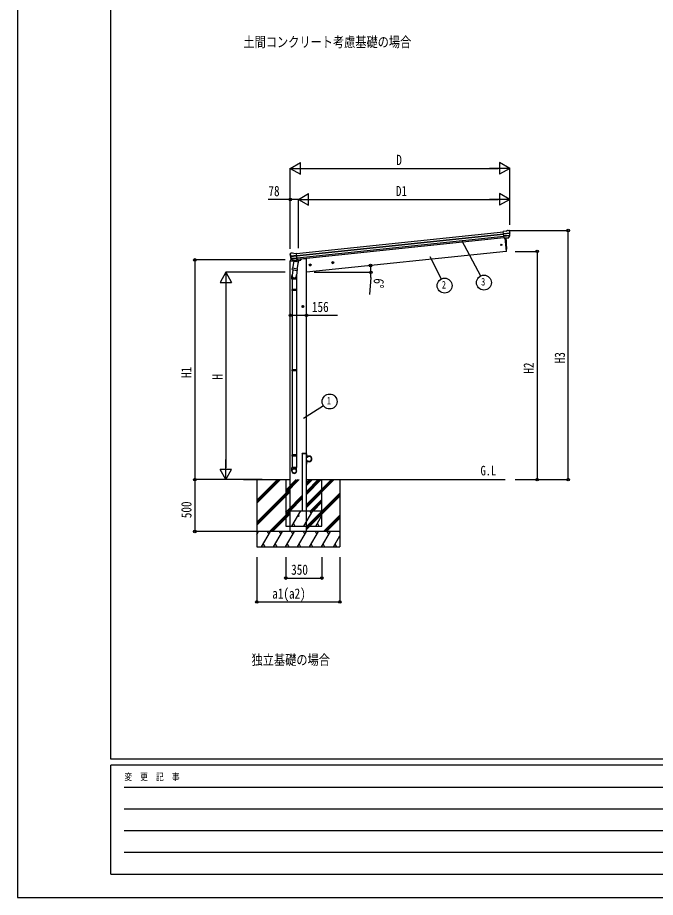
# Model space of a CAD drawing. Units: millimetres, scale not verified. Extents: x -12615 to 12615, y -8910 to 8910.
# Drawn here: x -12615 to -6459, y -8910 to -421 of the extents above; entities that cross this region are included whole.
import ezdxf
from ezdxf.enums import TextEntityAlignment as Align

# ---------------------------------------------------------------- set-up
doc = ezdxf.new("R2010")
doc.units = ezdxf.units.MM
doc.header["$LTSCALE"] = 40
for name, color, linetype in [('0-2_USER1', 3, 'Continuous'), ('0-4_YKK_13', 4, 'Continuous'), ('0-5_YKK_A1', 4, 'Continuous'), ('0-6_YKK_D', 6, 'Continuous'), ('0-7_YKK_ZWAK', 7, 'Continuous')]:
    doc.layers.add(name, color=color, linetype=linetype)
doc.styles.add('ＭＳ ゴシック', font='')
doc.styles.get('ＭＳ ゴシック').set_extended_font_data('MS Gothic')

msp = doc.modelspace()

# ---------------------------------------------------------------- linework, layer by layer
at = {"layer": '0-4_YKK_13'}
for p, q in [((-7900.34, -2482.11), (-7926.86, -2484.9)), ((-7920.08, -2549.45), (-7926.86, -2484.9)), ((-7924.7, -2505.43), (-7864.96, -2499.15)), ((-7864.48, -2505.02), (-7924.09, -2511.28)), ((-7865.32, -2521.77), (-7922.35, -2527.77)), ((-7866.71, -2526.43), (-7921.89, -2532.23)), ((-7876.72, -2544.67), (-7920.1, -2549.23)), ((-7909.86, -2548.47), (-7884.53, -2545.81)), ((-7884.53, -2545.81), (-7884.27, -2545.69)), ((-7884.27, -2545.69), (-7876.58, -2544.88)), ((-7875.27, -2543.01), (-7865.82, -2524.71)), ((-7874.22, -2543.44), (-7864.1, -2525.18)), ((-7874.02, -2473.31), (-7874.02, -2473.31)), ((-7870.36, -2474.4), (-7870.36, -2474.4)), ((-7870.36, -2474.4), (-7866.04, -2477.9)), ((-7866.04, -2477.9), (-7865.18, -2478.6)), ((-7863.79, -2482.29), (-7864.1, -2480.44)), ((-7920.08, -2549.45), (-7910.13, -2548.41)), ((-7913.19, -2548.73), (-7899.8, -2676.12)), ((-7910.13, -2548.41), (-7909.86, -2548.47)), ((-9985.18, -2705.26), (-9985.26, -2703.39)), ((-9983.9, -2700.49), (-9984.59, -2701.36)), ((-9980.4, -2696.18), (-9983.9, -2700.49)), ((-9920.79, -2715.23), (-9980.53, -2721.51)), ((-9980.4, -2696.18), (-9980.4, -2696.17)), ((-9977.04, -2694.35), (-9977.04, -2694.35)), ((-9949.47, -2697.49), (-9922.95, -2694.7)), ((-9916.16, -2759.25), (-9922.95, -2694.7)), ((-7899.8, -2676.12), (-7897.75, -2675.83)), ((-9984.89, -2763.85), (-9985.79, -2770.68)), ((-9985.79, -2770.68), (-9952.06, -2767.14)), ((-9965.38, -2759.49), (-9982.23, -2761.26)), ((-9979.78, -2727.35), (-9920.17, -2721.08)), ((-9962.27, -2762.9), (-9975.96, -2747.15)), ((-9975.47, -2743.56), (-9918.44, -2737.57)), ((-9961.33, -2762.27), (-9974.37, -2746.33)), ((-9973.15, -2747.83), (-9917.97, -2742.03)), ((-9948.83, -2772.19), (-9962.19, -2837.84)), ((-9951.96, -2763.01), (-9959.66, -2763.82)), ((-9959.56, -2763.58), (-9916.18, -2759.02)), ((-9958.81, -2763.83), (-9957.25, -2763.66)), ((-9957.25, -2763.66), (-9919.71, -2759.72)), ((-9955.45, -2764.13), (-9955.6, -2764.85)), ((-9954.99, -2765.98), (-9930.24, -2775.73)), ((-9951.69, -2763.08), (-9951.96, -2763.01)), ((-9926.36, -2760.41), (-9951.69, -2763.08)), ((-9903.95, -2781.32), (-9948.83, -2772.19)), ((-9946.65, -2769.27), (-9947.31, -2772.5)), ((-9925.85, -2760.75), (-9928.76, -2775.1)), ((-9926.11, -2760.3), (-9926.36, -2760.41)), ((-9916.16, -2759.25), (-9926.11, -2760.3)), ((-9919.71, -2759.72), (-9918.14, -2759.55)), ((-9917.31, -2846.97), (-9903.95, -2781.32)), ((-9916.33, -2757.67), (-9915.4, -2757.86)), ((-9915.4, -2757.86), (-9904.2, -2774.78)), ((-9912.04, -2762.93), (-9882.78, -2759.86)), ((-9904.2, -2774.78), (-9905.47, -2781.01)), ((-9877.92, -2752.31), (-9878.34, -2755.54)), ((-9959.78, -2853.13), (-9965.34, -2908.85)), ((-9964.66, -2850.09), (-9962.17, -2837.85)), ((-9964.45, -2851.49), (-9964.45, -2851.49)), ((-9963.12, -2852.45), (-9922.16, -2860.78)), ((-9917.31, -2846.97), (-9962.19, -2837.84)), ((-9916.87, -2844.84), (-9923.52, -2912.58)), ((-9917.32, -2846.97), (-9919.86, -2859.44)), ((-9967.49, -2946.01), (-9967.49, -2911.66)), ((-9921.49, -2946.01), (-9967.49, -2946.01)), ((-9965.49, -2946.01), (-9965.49, -3042.76)), ((-9923.49, -2946.01), (-9923.49, -3042.76)), ((-9921.49, -2911.36), (-9921.49, -2946.01)), ((-9967.49, -3044.76), (-9966.49, -3042.76)), ((-9921.49, -3044.76), (-9967.49, -3044.76)), ((-9921.49, -3052.76), (-9967.49, -3052.76)), ((-9922.49, -3042.76), (-9966.49, -3042.76)), ((-9922.49, -3054.76), (-9966.49, -3054.76)), ((-9965.49, -3054.76), (-9965.49, -3818.64)), ((-9923.49, -3054.76), (-9923.49, -3818.64)), ((-9921.49, -3044.76), (-9922.49, -3042.76)), ((-9921.49, -3052.76), (-9922.49, -3054.76)), ((-9921.49, -3044.76), (-9921.49, -3052.76)), ((-9967.49, -3820.64), (-9966.49, -3818.64)), ((-9922.49, -3818.64), (-9966.49, -3818.64)), ((-9921.49, -3820.64), (-9922.49, -3818.64)), ((-9921.49, -3820.64), (-9967.49, -3820.64)), ((-9921.49, -3828.64), (-9967.49, -3828.64)), ((-9922.49, -3830.64), (-9966.49, -3830.64)), ((-9965.49, -3830.64), (-9965.49, -4639.13)), ((-9923.49, -3830.64), (-9923.49, -4639.13)), ((-9921.49, -3828.64), (-9922.49, -3830.64)), ((-9921.49, -3820.64), (-9921.49, -3828.64)), ((-9967.49, -4641.13), (-9966.49, -4639.13)), ((-9921.49, -4641.13), (-9967.49, -4641.13)), ((-9921.49, -4649.13), (-9967.49, -4649.13)), ((-9922.49, -4639.13), (-9966.49, -4639.13)), ((-9922.49, -4651.13), (-9966.49, -4651.13)), ((-9965.49, -4651.13), (-9965.49, -4761.13)), ((-9923.49, -4651.13), (-9923.49, -4761.13)), ((-9921.49, -4641.13), (-9922.49, -4639.13)), ((-9921.49, -4649.13), (-9922.49, -4651.13)), ((-9921.49, -4641.13), (-9921.49, -4649.13)), ((-9867.44, -4628.69), (-9867.34, -4626.64)), ((-9826.84, -4628.69), (-9867.44, -4628.69)), ((-9827.95, -4625.69), (-9866.34, -4625.69)), ((-9827.14, -4628.69), (-9825.14, -4628.69)), ((-9827.14, -4628.69), (-9827.14, -4651.39)), ((-9826.84, -4628.69), (-9826.95, -4626.64)), ((-9825.14, -4651.39), (-9825.14, -4628.69)), ((-9802.14, -4651.39), (-9825.14, -4651.39)), ((-9825.14, -4653.39), (-9802.14, -4653.39)), ((-9827.14, -4728.69), (-9827.14, -4705.99)), ((-9827.14, -4728.69), (-9825.14, -4728.69)), ((-9825.14, -4703.99), (-9802.14, -4703.99)), ((-9825.14, -4705.99), (-9825.14, -4728.69)), ((-9802.14, -4705.99), (-9825.14, -4705.99)), ((-9967.49, -4795.28), (-9967.49, -4761.13)), ((-9921.49, -4761.13), (-9967.49, -4761.13)), ((-9921.49, -4795.28), (-9921.49, -4761.13))]:
    msp.add_line(p, q, dxfattribs=at)
for points in [[(-7900.34, -2482.11), (-7888.74, -2475.14), (-7888.74, -2475.14)], [(-7887.51, -2474.73), (-7887.51, -2474.73), (-7874.02, -2473.31)], [(-9963.55, -2692.93), (-9963.55, -2692.93), (-9977.04, -2694.35)], [(-9949.47, -2697.49), (-9962.26, -2693.08), (-9962.26, -2693.08)], [(-9967.49, -3044.76), (-9967.49, -3052.76), (-9966.49, -3054.76)], [(-9967.49, -3820.64), (-9967.49, -3828.64), (-9966.49, -3830.64)], [(-9967.49, -4641.13), (-9967.49, -4649.13), (-9966.49, -4651.13)]]:
    msp.add_lwpolyline(points, dxfattribs=at)
for centre, radius in [((-7946.6, -2613.57), 6.5), ((-9904.89, -5228.63), 5)]:
    msp.add_circle(centre, radius, dxfattribs=at)
for centre, radius, start, end in [((-7887.19, -2477.72), 3, 96.02369, 120.97631), ((-7876.84, -2541.99), 2.99, 285.2717, 331.00739), ((-7873.5, -2478.29), 5, 51.04426, 95.95574), ((-8057.34, -2503.94), 192.44, 1.4271, 6.57578), ((-7868.49, -2523.34), 3, 332.69111, 354.20009), ((-8064.68, -2503.41), 200.2, 354.20009, 359.53883), ((-7819.69, -2497.04), 45.32, 182.67122, 185.64518), ((-7864.3, -2506.36), 1.35, 95.1605, 97.91927), ((-7861.69, -2504.8), 2.74, 179.02151, 184.43412), ((-7866.72, -2523.73), 3, 331, 354.13916), ((-8064.68, -2503.41), 202, 354.13916, 6), ((-8794.41, -2635.91), 900, 357.63919, 5.64986), ((-9784.29, -2684.15), 202, 186, 197.86084), ((-9791.35, -2686.2), 192.44, 185.42422, 190.5729), ((-9976.51, -2699.32), 5, 96.04426, 140.95574), ((-9963.24, -2695.92), 3, 71.02369, 95.97631), ((-7898.17, -2672.86), 3, 278, 357.63919), ((-9981.92, -2764.24), 3, 96, 172.5), ((-10025.25, -2728.85), 45.32, 6.35482, 9.32878), ((-9982.55, -2727.71), 2.74, 7.56588, 12.97849), ((-9979.68, -2728.69), 1.35, 94.08073, 96.8395), ((-9784.29, -2684.15), 200.2, 192.46117, 197.79991), ((-9973.7, -2745.18), 3, 197.86084, 221), ((-9972.05, -2744.43), 3, 197.79991, 219.30889), ((-9960.01, -2760.94), 2.99, 220.99261, 266.7283), ((-9958.86, -2763.33), 0.5, 240.73754, 276), ((-9955.94, -2764.03), 0.5, 348.5, 96), ((-9954.62, -2765.05), 1, 168.5, 248.5), ((-9929.76, -2774.82), 1.03, 242.53897, 344.46569), ((-9925.26, -2760.91), 0.604, 93.09842, 164.70595), ((-9918.19, -2759.05), 0.5, 276, 311.26246), ((-9883.3, -2754.88), 5, 276, 352.5), ((-9962.76, -2850.52), 1.95, 167.54017, 209.97766), ((-9962.72, -2850.49), 2, 209.90962, 258.5), ((-9921.76, -2858.82), 2, 258.5, 341.96843), ((-9937.49, -2911.66), 30, 177.45142, 180), ((-9866.34, -4626.69), 1, 90, 176.99994), ((-9827.95, -4626.69), 1, 3.00011, 90), ((-9825.14, -4651.39), 2, 180, 270), ((-9802.14, -4678.69), 27.3, 270, 90), ((-9802.14, -4678.69), 25.3, 270, 90), ((-9825.14, -4705.99), 2, 90, 180)]:
    msp.add_arc(centre, radius, start, end, dxfattribs=at)
for centre, major_axis, ratio, start_param, end_param in [((-7877.04, -2541.69), (-0.11, 3), 0.642905, 3.2459383, 4.203928), ((-7876.9, -2541.89), (1.66, -2.51), 0.997631, 5.8041905, 5.8929484), ((-7876.97, -2541.79), (3.53, -2.11), 0.650902, 5.2561448, 5.3289554), ((-7874.6, -2541.44), (1.08, 3.13), 0.040856, 2.1135035, 2.1416249), ((-7866.05, -2481.9), (-0.87, 5.91), 0.020485, 0.671432, 1.5691306), ((-7871.44, -2477.38), (5.88, -1.31), 0.24881, 0.460585, 0.4641038), ((-7867.06, -2480.93), (-2.34, 1.9), 0.995767, 3.9859716, 4.712389), ((-8062.37, -2525.36), (-20.92, 199.05), 0.994373, 4.7113789, 4.7277536), ((-9982.26, -2703.24), (1.9, 2.34), 0.995767, 1.5707963, 2.2972137), ((-9978.72, -2698.86), (-5.48, -2.51), 0.24881, 5.8190815, 5.8226003), ((-9983.05, -2704.4), (-0.38, 5.97), 0.020485, 4.7140547, 5.6117533), ((-9781.98, -2706.09), (-20.92, 199.05), 0.994373, 1.5554317, 1.5718064), ((-9962.31, -2760.86), (-1.71, 2.84), 0.040856, 4.1415604, 4.1696818), ((-9959.87, -2760.61), (-0.51, 2.96), 0.642905, 2.0792573, 3.037247), ((-9959.92, -2760.71), (-3.02, -2.79), 0.650902, 0.9542299, 1.0270405), ((-9959.96, -2760.83), (-1.1, -2.8), 0.997631, 0.3902369, 0.4789948), ((-9944.49, -2911.36), (23, 0), 0.996195, 2.621936, 6.6074797), ((-9944.49, -2911.36), (21, 0), 0.996195, 3.0215498, 6.2247991), ((-9944.49, -4793.53), (-23, 0), 0.996195, 3.1415927, 6.2831853), ((-9944.49, -4795.28), (-23, 0), 0.996195, 3.1415927, 6.2831853), ((-9944.49, -4795.28), (0, -23.43), 0.981806, 4.712389, 7.8539816)]:
    msp.add_ellipse(centre, major_axis=major_axis, ratio=ratio, start_param=start_param, end_param=end_param, dxfattribs=at)
msp.add_ellipse((-9944.49, -4795.28), major_axis=(21, 0), ratio=0.996195, dxfattribs=at)
at = {"layer": '0-5_YKK_A1'}
for p, q in [((-9922.74, -2696.69), (-7926.65, -2486.89)), ((-9920.75, -2715.58), (-7924.67, -2505.79)), ((-9920.32, -2719.76), (-7924.23, -2509.96)), ((-9918.22, -2739.62), (-7922.14, -2529.82)), ((-7920.38, -2546.56), (-9916.46, -2756.36)), ((-7913.19, -2548.73), (-7899.8, -2676.12)), ((-7899.8, -2676.12), (-9827.14, -2878.69)), ((-9982.64, -5378.69), (-9982.64, -2770.35)), ((-9827.14, -5378.69), (-9827.14, -2749.69)), ((-9791.71, -2800.05), (-9797.79, -2804.46)), ((-9789.88, -2817.46), (-9791.97, -2797.57)), ((-9784.86, -2803.1), (-9791.71, -2800.05)), ((-9562.19, -2783.47), (-9582.08, -2785.57)), ((-9572.92, -2777.06), (-9578.99, -2781.47)), ((-9578.99, -2781.47), (-9578.21, -2788.93)), ((-9578.21, -2788.93), (-9571.35, -2791.98)), ((-9571.09, -2794.47), (-9573.18, -2774.57)), ((-9566.06, -2780.11), (-9572.92, -2777.06)), ((-9780.98, -2806.47), (-9800.87, -2808.56)), ((-9797.79, -2804.46), (-9797, -2811.93)), ((-9797, -2811.93), (-9790.14, -2814.98)), ((-9851.14, -3208.24), (-9871.14, -3208.24)), ((-9861.14, -3200.74), (-9867.64, -3204.49)), ((-9867.64, -3204.49), (-9867.64, -3212)), ((-9867.64, -3212), (-9861.14, -3215.75)), ((-9861.14, -3218.24), (-9861.14, -3198.24)), ((-9854.64, -3204.49), (-9861.14, -3200.74)), ((-9867.14, -4628.69), (-9867.14, -5178.69)), ((-9827.14, -4628.69), (-9867.14, -4628.69)), ((-9827.14, -5178.69), (-9827.14, -4628.69)), ((-10433.78, -4878.69), (-9982.64, -4878.69)), ((-10305.14, -4878.63), (-10305.14, -5528.69)), ((-10305.14, -5105.26), (-10078.51, -4878.63)), ((-10305.14, -5091.12), (-10092.65, -4878.63)), ((-10305.14, -5076.98), (-10106.8, -4878.63)), ((-10027.14, -4878.69), (-10027.14, -5328.69)), ((-10027.14, -4981.04), (-9924.8, -4878.69)), ((-10027.14, -4995.18), (-9910.65, -4878.69)), ((-10027.14, -5009.32), (-9896.51, -4878.69)), ((-9827.14, -4935.63), (-9770.15, -4878.63)), ((-9827.14, -4921.49), (-9784.29, -4878.63)), ((-9827.14, -4907.35), (-9798.43, -4878.63)), ((-9827.14, -4878.69), (-7908.2, -4878.69)), ((-9827.14, -5147.76), (-9558.07, -4878.69)), ((-9827.14, -5133.62), (-9572.21, -4878.69)), ((-9827.14, -5119.48), (-9586.36, -4878.69)), ((-9827.14, -5021.46), (-9684.38, -4878.69)), ((-9827.14, -5007.31), (-9698.52, -4878.69)), ((-9827.14, -4993.17), (-9712.66, -4878.69)), ((-9677.14, -5328.69), (-9677.14, -4878.69)), ((-9505.14, -4878.63), (-9505.14, -5528.69)), ((-10305.14, -5289.11), (-9983.14, -4967.11)), ((-10305.14, -5303.25), (-9983.14, -4981.25)), ((-10305.14, -5317.39), (-9983.14, -4995.4)), ((-10012.67, -5178.69), (-9867.14, -5033.17)), ((-9998.52, -5178.69), (-9867.14, -5047.31)), ((-9984.38, -5178.69), (-9867.14, -5061.46)), ((-9827.14, -5331.61), (-9505.14, -5009.61)), ((-9827.14, -5345.75), (-9505.14, -5023.75)), ((-9827.14, -5359.89), (-9505.14, -5037.9)), ((-9786.39, -5178.69), (-9677.14, -5069.45)), ((-9772.25, -5178.69), (-9677.14, -5083.59)), ((-9758.11, -5178.69), (-9677.14, -5097.73)), ((-10182.59, -5378.69), (-9983.14, -5179.24)), ((-10168.45, -5378.69), (-9983.14, -5193.39)), ((-10154.31, -5378.69), (-9983.14, -5207.53)), ((-10027.14, -5231.81), (-9996.48, -5178.69)), ((-10027.14, -5178.69), (-9677.14, -5178.69)), ((-10011.48, -5204.67), (-10026.48, -5178.69)), ((-9967.61, -5328.69), (-9881.01, -5178.69)), ((-9852.14, -5328.69), (-9765.54, -5178.69)), ((-9780.54, -5204.67), (-9795.54, -5178.69)), ((-9736.67, -5328.69), (-9677.14, -5225.59)), ((-9662.09, -5378.69), (-9505.14, -5221.74)), ((-9647.95, -5378.69), (-9505.14, -5235.89)), ((-9633.81, -5378.69), (-9505.14, -5250.03)), ((-10027.14, -5328.69), (-9677.14, -5328.69)), ((-9952.61, -5302.71), (-9937.61, -5328.69)), ((-9837.14, -5302.71), (-9822.14, -5328.69)), ((-9721.67, -5302.71), (-9706.67, -5328.69)), ((-9505.14, -5378.69), (-10305.14, -5378.69)), ((-10305.14, -5407.63), (-10288.44, -5378.69)), ((-10303.44, -5404.67), (-10305.14, -5401.71)), ((-10259.57, -5528.69), (-10172.97, -5378.69)), ((-10187.97, -5404.67), (-10202.97, -5378.69)), ((-10144.1, -5528.69), (-10057.5, -5378.69)), ((-10072.5, -5404.67), (-10087.5, -5378.69)), ((-10028.63, -5528.69), (-9942.03, -5378.69)), ((-9957.03, -5404.67), (-9972.03, -5378.69)), ((-9913.16, -5528.69), (-9826.56, -5378.69)), ((-9841.56, -5404.67), (-9856.56, -5378.69)), ((-9797.69, -5528.69), (-9711.09, -5378.69)), ((-9726.09, -5404.67), (-9741.09, -5378.69)), ((-9682.22, -5528.69), (-9595.62, -5378.69)), ((-9610.62, -5404.67), (-9625.62, -5378.69)), ((-9566.75, -5528.69), (-9505.14, -5421.99)), ((-9505.14, -5387.36), (-9510.15, -5378.69)), ((-10244.57, -5502.71), (-10229.57, -5528.69)), ((-10129.1, -5502.71), (-10114.1, -5528.69)), ((-10013.63, -5502.71), (-9998.63, -5528.69)), ((-9898.16, -5502.71), (-9883.16, -5528.69)), ((-9782.69, -5502.71), (-9767.69, -5528.69)), ((-9667.22, -5502.71), (-9652.22, -5528.69)), ((-9551.75, -5502.71), (-9536.75, -5528.69)), ((-10305.14, -5528.69), (-9505.14, -5528.69))]:
    msp.add_line(p, q, dxfattribs=at)
for points in [[(-9827.14, -2749.69), (-9847.14, -2749.69), (-9878, -2752.93)], [(-9571.35, -2791.98), (-9565.28, -2787.57), (-9566.06, -2780.11)], [(-9790.14, -2814.98), (-9784.07, -2810.57), (-9784.86, -2803.1)], [(-9861.14, -3215.75), (-9854.64, -3212), (-9854.64, -3204.49)]]:
    msp.add_lwpolyline(points, dxfattribs=at)
for centre, radius in [((-9790.93, -2807.52), 8.5), ((-9790.93, -2807.52), 7.7), ((-9790.93, -2807.52), 6.5), ((-9572.13, -2784.52), 8.5), ((-9572.13, -2784.52), 7.7), ((-9572.13, -2784.52), 6.5), ((-9861.14, -3208.24), 8.5), ((-9861.14, -3208.24), 7.7), ((-9861.14, -3208.24), 6.5), ((-9802.14, -4678.69), 25)]:
    msp.add_circle(centre, radius, dxfattribs=at)
at = {"layer": '0-6_YKK_D'}
for p, q in [((-9983.14, -1875.3), (-9885.72, -1819.05)), ((-9885.72, -1931.55), (-9885.72, -1819.05)), ((-7864.76, -1875.3), (-7962.19, -1819.05)), ((-7962.19, -1819.05), (-7962.19, -1931.55)), ((-9983.14, -2642.71), (-9983.14, -1874.3)), ((-9983.14, -1875.3), (-9885.72, -1931.55)), ((-9983.14, -1875.3), (-9788.29, -1875.3)), ((-9870.64, -1875.3), (-7977.26, -1875.3)), ((-7864.76, -1875.3), (-8059.62, -1875.3)), ((-7864.76, -1875.3), (-7962.19, -1931.55)), ((-7864.76, -2419.97), (-7864.76, -1874.3)), ((-9904.89, -2175.3), (-9807.47, -2119.05)), ((-9807.47, -2231.55), (-9807.47, -2119.05)), ((-7864.76, -2175.3), (-7962.19, -2119.05)), ((-7962.19, -2119.05), (-7962.19, -2231.55)), ((-9982.64, -2652.71), (-9982.64, -2174.3)), ((-9904.89, -2644.54), (-9904.89, -2174.3)), ((-9904.89, -2644.54), (-9904.89, -2174.3)), ((-9904.89, -2175.3), (-9807.47, -2231.55)), ((-9904.89, -2175.3), (-9710.04, -2175.3)), ((-9792.39, -2175.3), (-7977.26, -2175.3)), ((-7864.76, -2175.3), (-8059.62, -2175.3)), ((-7864.76, -2175.3), (-7962.19, -2231.55)), ((-7864.76, -2418.97), (-7864.76, -2174.3)), ((-7863.76, -2475.3), (-7300.07, -2475.3)), ((-7301.07, -4878.69), (-7301.07, -2475.3)), ((-8330.37, -2567.13), (-8146.59, -2913.77)), ((-7813.93, -2676.12), (-7600.07, -2676.12)), ((-7601.07, -2676.12), (-7601.07, -4878.69)), ((-10033.14, -2759.2), (-10906.14, -2759.2)), ((-10905.14, -2759.2), (-10905.14, -4878.69)), ((-8635.87, -2724.4), (-8525.98, -2942.69)), ((-10605.14, -2878.69), (-10661.39, -2976.12)), ((-10033.14, -2878.69), (-10606.14, -2878.69)), ((-10605.14, -2878.69), (-10548.89, -2976.12)), ((-10605.14, -2878.69), (-10605.14, -3073.55)), ((-9752.78, -2878.69), (-9203.56, -2878.69)), ((-9206.65, -2929.65), (-9219.94, -3091.5)), ((-10661.39, -2976.12), (-10548.89, -2976.12)), ((-10605.14, -2991.19), (-10605.14, -4766.19)), ((-9856.77, -4286.4), (-9664.06, -4163.85)), ((-10605.14, -4878.69), (-10605.14, -4683.84)), ((-10605.14, -4878.69), (-10661.39, -4781.26)), ((-10548.89, -4781.26), (-10661.39, -4781.26)), ((-10605.14, -4878.69), (-10548.89, -4781.26)), ((-10255.14, -4878.69), (-10906.14, -4878.69)), ((-10256.14, -4878.69), (-10906.14, -4878.69)), ((-10905.14, -4878.69), (-10905.14, -5378.69)), ((-10256.14, -4878.69), (-10606.14, -4878.69)), ((-7813.93, -4878.69), (-7600.07, -4878.69)), ((-7813.93, -4878.69), (-7300.07, -4878.69)), ((-10306.14, -5378.69), (-10906.14, -5378.69)), ((-10305.14, -5628.63), (-10305.14, -6060.13)), ((-10027.14, -5628.63), (-10027.14, -5829.63)), ((-9677.14, -5628.63), (-9677.14, -5829.63)), ((-9505.14, -5628.63), (-9505.14, -6060.13)), ((-10027.14, -5828.63), (-9677.14, -5828.63)), ((-10305.14, -6059.13), (-9505.14, -6059.13))]:
    msp.add_line(p, q, dxfattribs=at)
for points in [[(-9904.89, -2175.3), (-9982.64, -2175.3), (-10196.04, -2175.3)], [(-9982.64, -3293.39), (-9827.14, -3293.39), (-9527.34, -3293.39)]]:
    msp.add_lwpolyline(points, dxfattribs=at)
for centre, radius in [((-9982.64, -2175.3), 12.75), ((-7301.07, -2475.3), 12.75), ((-7601.07, -2676.12), 12.75), ((-10905.14, -2759.2), 12.75), ((-9207.97, -2813.61), 12.75), ((-9204.56, -2878.69), 12.75), ((-8493.61, -3007), 72), ((-8114.37, -2978.16), 72), ((-9982.64, -3293.39), 12.75), ((-9827.14, -3293.39), 12.75), ((-9603.31, -4125.22), 72), ((-10905.14, -4878.69), 12.75), ((-10905.14, -4878.69), 12.75), ((-7601.07, -4878.69), 12.75), ((-7301.07, -4878.69), 12.75), ((-10905.14, -5378.69), 12.75), ((-10027.14, -5828.63), 12.75), ((-9677.14, -5828.63), 12.75), ((-10305.14, -6059.13), 12.75), ((-9505.14, -6059.13), 12.75)]:
    msp.add_circle(centre, radius, dxfattribs=at)
for start, end in [(0, 6), (355.3052, 0)]:
    msp.add_arc((-9827.14, -2878.69), 622.58, start, end, dxfattribs=at)
at = {"layer": '0-7_YKK_ZWAK'}
for p, q in [((-11714.94, -7575), (-11714.94, 8325)), ((11685.06, -7575), (-11714.94, -7575)), ((-3914.94, -7635), (-11714.94, -7635)), ((-11714.94, -8685), (-11714.94, -7635)), ((-11587.44, -7845), (-4064.94, -7845)), ((-11587.44, -8055), (-4064.94, -8055)), ((-11587.44, -8265), (-4064.94, -8265)), ((-11587.44, -8475), (-4064.94, -8475)), ((-11714.94, -8685), (-3914.94, -8685))]:
    msp.add_line(p, q, dxfattribs=at)
msp.add_lwpolyline([(-12615, -8910), (12615, -8910), (12615, 8910), (-12615, 8910)], close=True, dxfattribs=at)

# ---------------------------------------------------------------- texts
at = {"layer": '0-2_USER1', "style": 'ＭＳ ゴシック', "width": 0.8}
for s, height, p in [('土間コンクリート考慮基礎の場合', 98.97, (-10435.42, -735.27)), ('G.L', 92.38, (-8147.02, -4865.79)), ('独立基礎の場合', 98.97, (-10356.36, -6696.65))]:
    msp.add_text(s, height=height, dxfattribs=at).set_placement(p, align=Align.BOTTOM_LEFT)
at = {"layer": '0-6_YKK_D', "style": 'ＭＳ ゴシック', "width": 0.8}
for s, height, p in [('D', 98.97, (-8959.95, -1873.3)), ('78', 98.97, (-10194.04, -2173.3)), ('D1', 98.97, (-8964.03, -2173.3)), ('2', 73.31, (-8520.27, -3057)), ('3', 73.31, (-8141.03, -3028.16)), ('156', 98.97, (-9774.14, -3291.39)), ('1', 73.31, (-9629.98, -4175.22)), ('350', 98.97, (-9974.54, -5826.63)), ('a1(a2)', 98.97, (-10157.14, -6057.13))]:
    msp.add_text(s, height=height, dxfattribs=at).set_placement(p, align=Align.BOTTOM_LEFT)
for s, rotation, p in [('6°', 265.305, (-9204.82, -2931.81)), ('H3', 90, (-7303.07, -3756.19)), ('H1', 90, (-10907.14, -3898.15)), ('H2', 90, (-7603.07, -3856.61)), ('H', 90, (-10607.14, -3914.69)), ('500', 90, (-10907.14, -5251.09))]:
    msp.add_text(s, height=98.97, rotation=rotation, dxfattribs=at).set_placement(p, align=Align.BOTTOM_LEFT)
at = {"layer": '0-7_YKK_ZWAK', "style": 'ＭＳ ゴシック', "width": 0.8}
msp.add_text('変  更  記  事', height=65.98, dxfattribs=at).set_placement((-11583.93, -7800), align=Align.BOTTOM_LEFT)

doc.saveas('drawing.dxf')
